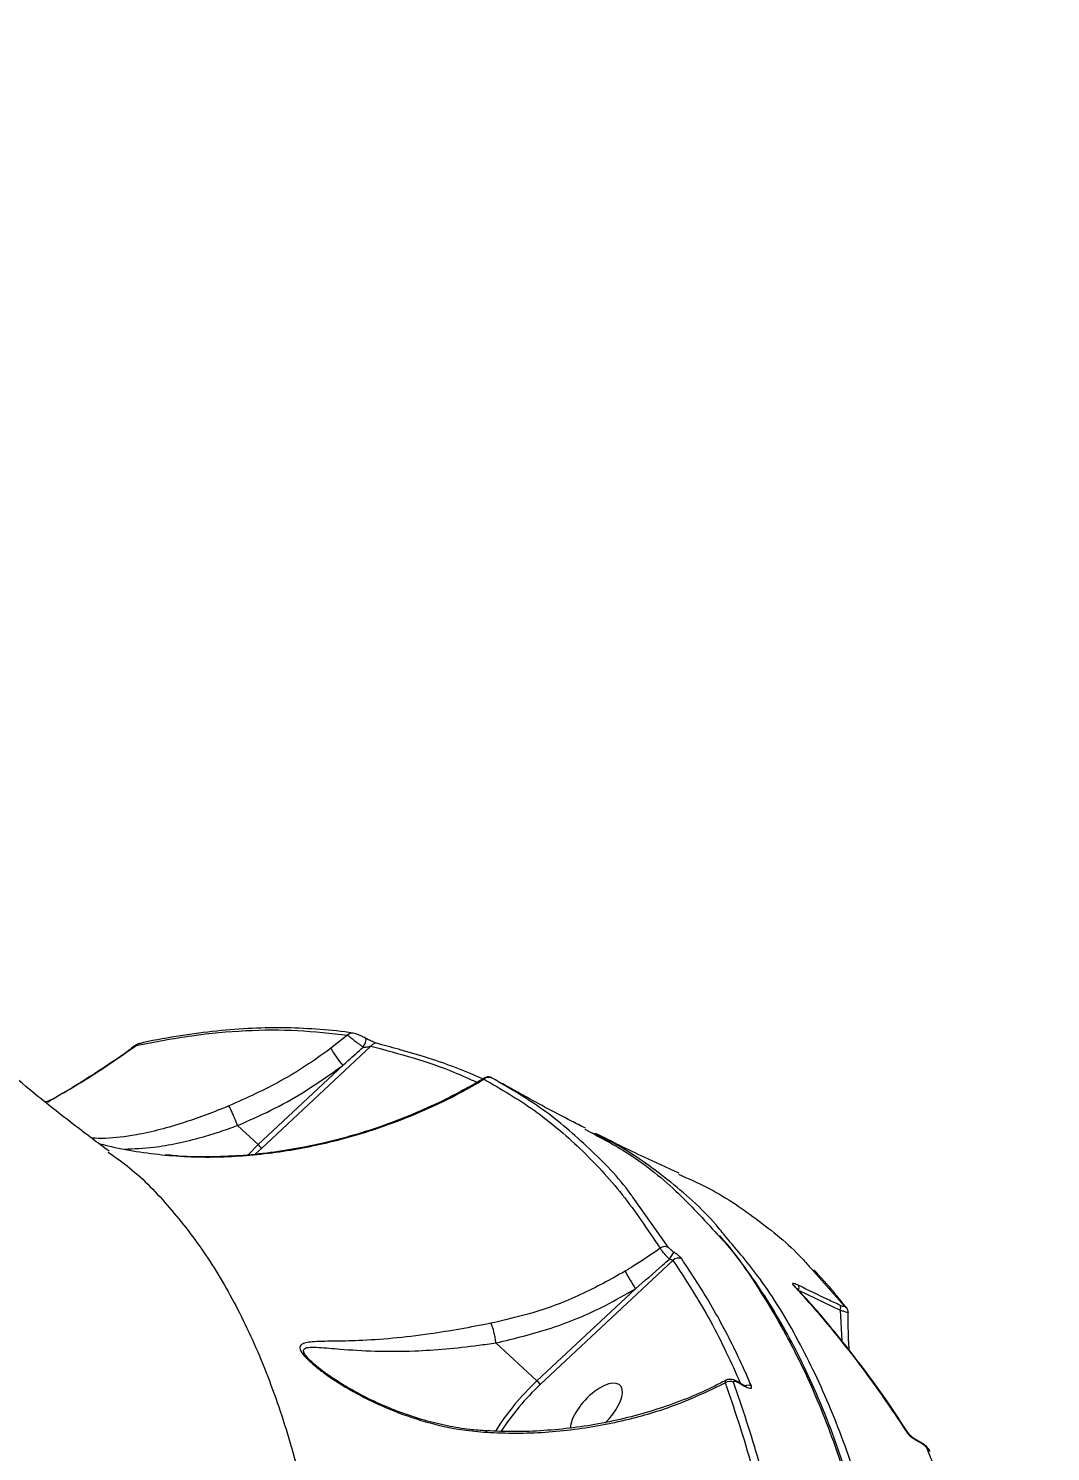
# Model space of a CAD drawing. Header units: millimetres. Extents: x 10684 to 26054, y -4768 to 6894.
# Drawn here: x 18011.8 to 18151.3, y -2454.5 to -2260.4 of the extents above; entities that cross this region are included whole.
import ezdxf

# ---------------------------------------------------------------- set-up
doc = ezdxf.new("R2010")
doc.units = ezdxf.units.MM
doc.layers.add('DIKOM_ОБЪЕКТ', color=7, linetype='Continuous')
doc.layers.add('DIKOM_РАЗМЕР_ОБЪЕКТА', color=7, linetype='Continuous')
doc.styles.add('style1', font='arial.ttf', dxfattribs={"width": 0.8})
doc.dimstyles.new('1-50', dxfattribs={"dimtxt": 300, "dimasz": 200, "dimexe": 100, "dimexo": 0, "dimgap": 100, "dimtad": 1, "dimtxsty": 'style1', "dimcen": 200, "dimclrd": 7, "dimclre": 7, "dimclrt": 7, "dimadec": 1, "dimazin": 2, "dimtfac": 1, "dimtmove": 0, "dimatfit": 2, "dimfxl": 0, "dimlwd": 25, "dimlwe": 18, "dimarcsym": 0})

# ---------------------------------------------------------------- blocks, each defined once
blk = doc.blocks.new('*D12')
at = {"layer": 'Defpoints', "color": 0, "transparency": 16777216}
for p in [(20201.02, 3555.88), (18130.62, -3300.31), (24750.12, -3300.31)]:
    blk.add_point(p, dxfattribs=at)
at = {"layer": 'DIKOM_РАЗМЕР_ОБЪЕКТА', "color": 7, "lineweight": 18, "transparency": 16777216}
for p, q in [((20201.02, 3555.88), (24850.12, 3555.88)), ((18130.62, -3300.31), (24850.12, -3300.31))]:
    blk.add_line(p, q, dxfattribs=at)
at = {"layer": 'DIKOM_РАЗМЕР_ОБЪЕКТА', "color": 7, "lineweight": 25, "transparency": 16777216}
blk.add_line((24750.12, 3355.88), (24750.12, -3100.31), dxfattribs=at)
at = {"layer": 'DIKOM_РАЗМЕР_ОБЪЕКТА', "color": 7, "transparency": 16777216}
for points in [[(24716.79, 3355.88), (24783.45, 3355.88), (24750.12, 3555.88)], [(24716.79, -3100.31), (24783.45, -3100.31), (24750.12, -3300.31)]]:
    blk.add_solid(points, dxfattribs=at)
at = {"layer": 'DIKOM_РАЗМЕР_ОБЪЕКТА', "color": 7, "transparency": 16777216, "insert": (24496.95, 958.92), "char_height": 300, "attachment_point": 5, "rotation": 90, "style": 'style1'}
blk.add_mtext('6850', dxfattribs=at)

msp = doc.modelspace()

# ---------------------------------------------------------------- linework, layer by layer
at = {"layer": 'DIKOM_ОБЪЕКТ', "color": 7, "linetype": 'Continuous', "lineweight": 15}
for p, q in [((18043.594, -2413.171), (18058.525, -2399.212)), ((18055.345, -2397.74), (18053.07, -2399.512)), ((18057.803, -2398.141), (18057.648, -2398.062)), ((18054.71, -2401.856), (18043.155, -2412.658)), ((18074.027, -2403.556), (18074.012, -2403.577)), ((18075.647, -2403.917), (18075.483, -2403.825)), ((18014.525, -2406.751), (18014.079, -2406.809)), ((18043.155, -2412.658), (18040.34, -2410.052)), ((18043.155, -2412.658), (18041.814, -2413.987)), ((18022.658, -2413.668), (18022.717, -2413.712)), ((18031.198, -2414.118), (18030.521, -2414.058)), ((18042.808, -2413.933), (18043.594, -2413.171)), ((18099.134, -2426.689), (18094.259, -2419.814)), ((18081.625, -2445.394), (18099.747, -2428.451)), ((18118.635, -2429.619), (18123.091, -2434.632)), ((18094.625, -2432.317), (18081.186, -2444.881)), ((18116.858, -2432.501), (18122.555, -2435.229)), ((18122.555, -2435.229), (18122.765, -2439.426)), ((18081.186, -2444.881), (18075.594, -2439.704)), ((18109.424, -2445.496), (18108.598, -2445.019)), ((18108.664, -2445.112), (18109.489, -2445.59))]:
    msp.add_line(p, q, dxfattribs=at)
at = {"layer": 'DIKOM_ОБЪЕКТ', "color": 7, "linetype": 'Continuous', "lineweight": 15, "flags": 128}
for points in [[(18057.467, -2399.359), (18057.588, -2399.152), (18057.694, -2398.938), (18057.778, -2398.728), (18057.837, -2398.535), (18057.866, -2398.37), (18057.864, -2398.244), (18057.83, -2398.162), (18057.768, -2398.13)], [(18108.6, -2445.022), (18108.635, -2445.053), (18108.664, -2445.112)], [(18109.423, -2445.499), (18109.459, -2445.531), (18109.489, -2445.59)], [(18133.226, -2453.135), (18133.183, -2453.067), (18133.172, -2453.06)]]:
    msp.add_lwpolyline(points, dxfattribs=at)
at = {"layer": 'DIKOM_ОБЪЕКТ', "color": 7, "linetype": 'Continuous', "lineweight": 15}
for centre, radius, start, end in [((18027.138, -2399.678), 0.827, 103.07752, 139.99914), ((18056.001, -2398.358), 0.902, 82.26449, 136.70009), ((18059.228, -2399.667), 0.838, 62.45117, 147.06124), ((18065.577, -2392.507), 14.335, 209.25383, 220.70438), ((18074.637, -2404.41), 0.935, 61.86644, 134.4025), ((18041.436, -2414.573), 2.574, 33.01898, 48.08261), ((18098.654, -2427.592), 1.023, 62.02746, 129.12192), ((18036.54, -2385.856), 75.717, 325.93074, 326.78329), ((18100.492, -2429.168), 1.034, 63.87115, 136.08959), ((18133.418, -2407.728), 45.928, 208.90796, 212.36827), ((18115.881, -2432.584), 0.769, 42.0539, 65.61621), ((18116.092, -2432.138), 0.848, 334.68629, 18.23147), ((18121.775, -2434.88), 0.855, 335.84616, 19.3703), ((18122.874, -2435.239), 0.645, 31.88652, 70.3162), ((18104.975, -2470.293), 34.809, 133.11009, 147.77465), ((18104.725, -2470.066), 33.798, 133.11535, 147.20515), ((18079.478, -2446.787), 2.56, 32.97644, 48.12514), ((18107.513, -2446.022), 1.075, 62.01161, 125.9716), ((18109.967, -2446.533), 1.046, 62.88738, 112.9965), ((18131.353, -2452.564), 0.733, 33.16603, 67.87062), ((18134.031, -2454.831), 0.831, 22.30992, 65.62687)]:
    msp.add_arc(centre, radius, start, end, dxfattribs=at)
for start_param, end_param in [(5.978059, 9.0027885), (4.6036431, 5.978059)]:
    msp.add_ellipse((18089.31, -2448.86), major_axis=(3.203, 3.376), ratio=0.4430118, start_param=start_param, end_param=end_param, dxfattribs=at)
for points, knots in [([(18026.504, -2399.146), (18029.054, -2398.65), (18034.154, -2397.657), (18041.486, -2397.016), (18048.596, -2396.947), (18053.095, -2397.475), (18055.345, -2397.74)], [0, 0, 0, 0, 0.2491204, 0.4982416, 0.749121, 1, 1, 1, 1]), ([(18056.123, -2397.466), (18056.101, -2397.462), (18054.642, -2397.193), (18051.617, -2396.926), (18047.053, -2396.682), (18042.346, -2396.764), (18037.527, -2397.115), (18032.583, -2397.785), (18029.054, -2398.381), (18027.144, -2398.838), (18026.953, -2398.884)], [0, 0, 0, 0, 0.0024203, 0.1652198, 0.3282525, 0.49153, 0.6549085, 0.8183088, 0.9818246, 1, 1, 1, 1]), ([(18014.403, -2406.848), (18016.437, -2405.677), (18020.631, -2403.261), (18024.508, -2400.545), (18026.504, -2399.146)], [0, 0, 0, 0, 0.4849372, 1, 1, 1, 1]), ([(18026.444, -2399.105), (18025.947, -2399.477), (18023.95, -2400.97), (18020.216, -2403.388), (18016.729, -2405.565), (18014.764, -2406.622), (18014.515, -2406.756)], [0, 0, 0, 0, 0.1337668, 0.5368502, 0.9413777, 1, 1, 1, 1]), ([(18026.448, -2399.11), (18026.443, -2399.106), (18026.426, -2399.094), (18026.472, -2399.125), (18026.504, -2399.146)], [0, 0, 0, 0, 0.3110877, 1, 1, 1, 1]), ([(18026.954, -2398.886), (18026.903, -2398.892), (18026.735, -2398.912), (18026.562, -2399.021), (18026.441, -2399.097)], [0, 0, 0, 0, 0.30079587, 1, 1, 1, 1]), ([(18055.345, -2397.74), (18055.421, -2397.796), (18055.574, -2397.909), (18056.002, -2398.235), (18056.523, -2398.634), (18057.039, -2399.03), (18057.345, -2399.266), (18057.467, -2399.359)], [0, 0, 0, 0, 0.21208543, 0.42402277, 0.63967187, 0.85613835, 1, 1, 1, 1]), ([(18057.648, -2398.062), (18057.567, -2398.02), (18057.336, -2397.899), (18056.92, -2397.711), (18056.493, -2397.56), (18056.267, -2397.473), (18056.124, -2397.466), (18056.119, -2397.466)], [0, 0, 0, 0, 0.1470519, 0.4198049, 0.7325072, 0.9895655, 1, 1, 1, 1]), ([(18057.467, -2399.359), (18057.544, -2399.362), (18057.723, -2399.369), (18058.003, -2399.341), (18058.288, -2399.29), (18058.446, -2399.238), (18058.525, -2399.212)], [0, 0, 0, 0, 0.1964195, 0.46122551, 0.73343906, 1, 1, 1, 1]), ([(18059.615, -2398.925), (18059.501, -2398.89), (18059.272, -2398.822), (18058.774, -2398.62), (18058.248, -2398.381), (18057.918, -2398.208), (18057.768, -2398.13)], [0, 0, 0, 0, 0.2591477, 0.517748, 0.7811638, 1, 1, 1, 1]), ([(18058.525, -2399.212), (18062.412, -2400.261), (18067.457, -2401.622), (18071.959, -2403.681), (18072.992, -2404.154)], [0, 0, 0, 0, 0.7705669, 1, 1, 1, 1]), ([(18073.824, -2403.685), (18072.609, -2403.173), (18069.039, -2401.67), (18064.238, -2400.16), (18060.634, -2399.197), (18059.615, -2398.925)], [0, 0, 0, 0, 0.2701689, 0.7936791, 1, 1, 1, 1]), ([(18053.07, -2399.512), (18052.98, -2399.579), (18050.822, -2401.183), (18046.348, -2404.144), (18041.572, -2406.298), (18039.16, -2407.387)], [0, 0, 0, 0, 0.0209669, 0.505578, 1, 1, 1, 1]), ([(18054.71, -2401.856), (18054.956, -2401.635), (18055.879, -2400.807), (18056.795, -2399.972), (18057.467, -2399.359)], [0, 0, 0, 0, 0.2664342, 1, 1, 1, 1]), ([(18022.824, -2413.569), (18021.269, -2412.408), (18017.543, -2409.625), (18012.57, -2405.669), (18009.252, -2402.859), (18007.902, -2401.715)], [0, 0, 0, 0, 0.2981791, 0.7143569, 1, 1, 1, 1]), ([(18040.34, -2410.052), (18041.863, -2409.385), (18044.921, -2408.046), (18049.771, -2405.354), (18052.923, -2403.121), (18054.71, -2401.856)], [0, 0, 0, 0, 0.3006537, 0.6037214, 1, 1, 1, 1]), ([(18030.523, -2414.095), (18031.855, -2414.187), (18035.856, -2414.464), (18042.608, -2414.18), (18049.712, -2413.11), (18055.808, -2411.614), (18060.947, -2409.967), (18065.927, -2407.969), (18070.29, -2405.872), (18072.891, -2404.372), (18073.982, -2403.742)], [0, 0, 0, 0, 0.085348, 0.2564097, 0.4312522, 0.549746, 0.6682535, 0.7901111, 0.9119768, 1, 1, 1, 1]), ([(18074.014, -2403.579), (18072.762, -2404.305), (18070.248, -2405.762), (18066.243, -2407.692), (18062.084, -2409.426), (18057.826, -2410.913), (18053.513, -2412.136), (18049.198, -2413.092), (18044.895, -2413.782), (18040.644, -2414.21), (18036.482, -2414.355), (18033.336, -2414.323), (18031.596, -2414.156), (18031.198, -2414.118)], [0, 0, 0, 0, 0.1021817, 0.2051871, 0.3080203, 0.4106044, 0.5099923, 0.6076438, 0.7031621, 0.7961478, 0.8864145, 0.9739751, 1, 1, 1, 1]), ([(18074.012, -2403.577), (18073.987, -2403.594), (18073.945, -2403.622), (18073.972, -2403.709), (18073.982, -2403.742)], [0, 0, 0, 0, 0.6165477, 1, 1, 1, 1]), ([(18073.982, -2403.742), (18076.289, -2405.079), (18080.903, -2407.752), (18087.158, -2413.077), (18092.95, -2419.288), (18096.323, -2424.295), (18098.009, -2426.799)], [0, 0, 0, 0, 0.2486154, 0.4972315, 0.7486154, 1, 1, 1, 1]), ([(18075.054, -2403.573), (18075.036, -2403.563), (18074.999, -2403.544), (18074.965, -2403.527), (18074.911, -2403.502), (18074.791, -2403.455), (18074.593, -2403.414), (18074.299, -2403.425), (18074.116, -2403.512), (18074.006, -2403.564)], [0, 0, 0, 0, 0.1078577, 0.2187782, 0.2700429, 0.330619, 0.5406098, 0.7225259, 1, 1, 1, 1]), ([(18094.259, -2419.814), (18094.174, -2419.693), (18092.383, -2417.153), (18088.323, -2413.085), (18082.091, -2407.638), (18077.415, -2404.936), (18075.077, -2403.586)], [0, 0, 0, 0, 0.0162331, 0.34174, 0.6708702, 1, 1, 1, 1]), ([(18087.791, -2410.421), (18087.154, -2410.094), (18084.117, -2408.537), (18080.313, -2406.515), (18077.271, -2404.777), (18076.481, -2404.325)], [0, 0, 0, 0, 0.1640577, 0.7829345, 1, 1, 1, 1]), ([(18039.16, -2407.387), (18038.166, -2407.784), (18036.146, -2408.593), (18032.978, -2409.705), (18029.713, -2410.667), (18026.029, -2411.458), (18022.866, -2411.868), (18021.067, -2411.805), (18020.454, -2411.784)], [0, 0, 0, 0, 0.1359021, 0.2763234, 0.4459371, 0.620406, 0.8706666, 1, 1, 1, 1]), ([(18040.338, -2410.048), (18040.263, -2409.853), (18040.115, -2409.464), (18039.851, -2408.825), (18039.596, -2408.237), (18039.372, -2407.757), (18039.241, -2407.508), (18039.182, -2407.414), (18039.165, -2407.393), (18039.16, -2407.387)], [0, 0, 0, 0, 0.1799698, 0.359917, 0.5398828, 0.719839, 0.8997964, 0.9677686, 1, 1, 1, 1]), ([(18024.91, -2413.266), (18026.219, -2413.22), (18028.474, -2413.139), (18032.087, -2412.513), (18035.121, -2411.773), (18037.894, -2410.912), (18039.529, -2410.352), (18040.338, -2410.049), (18040.338, -2410.048)], [0, 0, 0, 0, 0.2933488, 0.5050299, 0.716344, 0.8582053, 0.9999442, 1, 1, 1, 1]), ([(18040.338, -2410.048), (18040.339, -2410.05), (18040.339, -2410.051), (18040.34, -2410.052), (18040.34, -2410.052)], [0, 0, 0, 0, 0.84041085, 1, 1, 1, 1]), ([(18087.716, -2410.564), (18089.586, -2411.54), (18093.995, -2413.842), (18100.059, -2418.583), (18103.945, -2422.861), (18105.792, -2424.894)], [0, 0, 0, 0, 0.2788497, 0.6573656, 1, 1, 1, 1]), ([(18106.964, -2425.257), (18106.52, -2424.697), (18104.113, -2421.665), (18099.117, -2417.413), (18093.293, -2413.137), (18089.439, -2411.391), (18088.164, -2410.813)], [0, 0, 0, 0, 0.0844287, 0.4578676, 0.8207621, 1, 1, 1, 1]), ([(18021.408, -2412.502), (18021.821, -2412.61), (18023.488, -2413.045), (18026.54, -2413.642), (18029.19, -2413.943), (18030.523, -2414.095)], [0, 0, 0, 0, 0.1405567, 0.5676024, 1, 1, 1, 1]), ([(18100.568, -2416.55), (18098.984, -2415.84), (18095.198, -2414.144), (18091.399, -2412.232), (18089.19, -2411.12)], [0, 0, 0, 0, 0.4186263, 1, 1, 1, 1]), ([(18022.717, -2413.712), (18023.697, -2414.397), (18026.7, -2416.498), (18031.143, -2421.148), (18036.083, -2427.531), (18040.483, -2435.023), (18044.343, -2443.571), (18047.627, -2453.195), (18050.323, -2463.907), (18052.389, -2475.72), (18053.804, -2488.687), (18054.521, -2502.644), (18054.532, -2517.244), (18053.875, -2532.317), (18052.606, -2547.748), (18050.697, -2563.959), (18048.125, -2580.923), (18044.884, -2598.593), (18041.065, -2616.472), (18036.71, -2634.477), (18031.865, -2652.532), (18026.43, -2671.031), (18020.386, -2689.932), (18013.785, -2709.176), (18008.945, -2722.1), (18006.526, -2728.56)], [0, 0, 0, 0, 0.020963, 0.0642197, 0.1075089, 0.150765, 0.1952694, 0.2398102, 0.2843144, 0.3304285, 0.3765427, 0.4233193, 0.4700958, 0.5140293, 0.5579971, 0.6019311, 0.6471451, 0.6923957, 0.7376103, 0.7807493, 0.8239195, 0.8670586, 0.9113612, 0.9556971, 1, 1, 1, 1]), ([(18100.497, -2416.707), (18101.791, -2417.262), (18105.54, -2418.869), (18111.163, -2422.73), (18115.916, -2426.496), (18118.219, -2429.142), (18118.635, -2429.619)], [0, 0, 0, 0, 0.1908688, 0.5531449, 0.9194544, 1, 1, 1, 1]), ([(18105.792, -2424.894), (18105.99, -2425.099), (18108.283, -2427.469), (18112.051, -2433.091), (18117.033, -2441.796), (18121.258, -2451.694), (18124.794, -2462.587), (18127.598, -2474.492), (18129.658, -2487.397), (18130.984, -2501.264), (18131.577, -2516.042), (18131.438, -2531.659), (18130.564, -2548.045), (18128.953, -2565.154), (18126.591, -2582.973), (18123.499, -2601.459), (18119.692, -2620.547), (18115.188, -2640.148), (18110.008, -2660.172), (18104.433, -2679.609), (18098.571, -2698.385), (18092.526, -2716.435), (18086.008, -2734.685), (18079.047, -2753.052), (18071.709, -2771.37), (18064.013, -2789.594), (18056.841, -2805.811), (18052.131, -2815.961), (18050.212, -2820.096)], [0, 0, 0, 0, 0.0039923, 0.0462445, 0.0885644, 0.1308842, 0.1731363, 0.2152557, 0.2573755, 0.2996281, 0.3419481, 0.3842682, 0.4265207, 0.4686406, 0.5107603, 0.5530129, 0.5953328, 0.637653, 0.6799056, 0.7220252, 0.7582456, 0.7946583, 0.8311141, 0.8675698, 0.9039825, 0.9397072, 0.9754324, 1, 1, 1, 1]), ([(18050.785, -2820.338), (18051.451, -2818.924), (18053.761, -2814.015), (18057.594, -2805.585), (18062.277, -2795.075), (18066.815, -2784.587), (18071.208, -2774.145), (18075.454, -2763.747), (18079.557, -2753.389), (18083.517, -2743.067), (18087.337, -2732.778), (18091.018, -2722.521), (18094.559, -2712.29), (18097.963, -2702.085), (18101.23, -2691.9), (18104.356, -2681.746), (18107.333, -2671.656), (18110.146, -2661.671), (18112.787, -2651.818), (18115.257, -2642.104), (18117.556, -2632.522), (18119.685, -2623.07), (18121.646, -2613.743), (18123.44, -2604.54), (18125.066, -2595.459), (18126.525, -2586.495), (18127.817, -2577.648), (18128.941, -2568.918), (18129.895, -2560.327), (18130.675, -2551.912), (18131.274, -2543.703), (18131.696, -2535.71), (18131.939, -2527.927), (18132.004, -2520.352), (18131.892, -2512.98), (18131.603, -2505.81), (18131.136, -2498.841), (18130.491, -2492.07), (18129.667, -2485.496), (18128.664, -2479.117), (18127.485, -2472.947), (18126.131, -2467.007), (18124.607, -2461.324), (18122.916, -2455.907), (18121.059, -2450.756), (18119.035, -2445.867), (18116.845, -2441.239), (18114.485, -2436.872), (18111.962, -2432.757), (18109.254, -2428.928), (18107.289, -2426.361), (18106.181, -2425.149), (18106.083, -2425.041)], [0, 0, 0, 0, 0.0084234, 0.0292327, 0.0500485, 0.0707653, 0.0913866, 0.1119361, 0.1324368, 0.1529123, 0.1733865, 0.1938778, 0.2144062, 0.2349956, 0.255669, 0.2764501, 0.2972774, 0.3180335, 0.3386867, 0.3592616, 0.3797811, 0.400269, 0.4207487, 0.4412412, 0.4617646, 0.4823423, 0.5029978, 0.5237541, 0.5445946, 0.5654061, 0.5861027, 0.6067143, 0.6272646, 0.647777, 0.6682749, 0.6887813, 0.709312, 0.7298902, 0.7505388, 0.7712812, 0.7921269, 0.8129695, 0.8337142, 0.8543632, 0.8749381, 0.8954606, 0.9159517, 0.936432, 0.9569216, 0.9774348, 0.9979921, 1, 1, 1, 1]), ([(18130.145, -2569.022), (18130.529, -2565.632), (18131.565, -2556.497), (18132.662, -2542.184), (18133.254, -2526.319), (18133.117, -2511.11), (18132.232, -2496.629), (18130.581, -2482.947), (18128.201, -2470.364), (18125.116, -2458.902), (18121.373, -2448.54), (18116.885, -2439.155), (18112.127, -2431.296), (18108.533, -2427.092), (18106.964, -2425.257)], [0, 0, 0, 0, 0.0513049, 0.1382153, 0.2251927, 0.3121028, 0.4015374, 0.4910448, 0.5804794, 0.6673901, 0.7543668, 0.8412771, 0.9307121, 1, 1, 1, 1]), ([(18098.009, -2426.799), (18096.836, -2427.604), (18095.266, -2428.683), (18093.627, -2429.678), (18093.212, -2429.93)], [0, 0, 0, 0, 0.7468095, 1, 1, 1, 1]), ([(18094.625, -2432.317), (18095.859, -2431.253), (18097.414, -2429.913), (18098.946, -2428.553), (18099.261, -2428.273)], [0, 0, 0, 0, 0.7939467, 1, 1, 1, 1]), ([(18098.009, -2426.799), (18098.066, -2426.898), (18098.179, -2427.095), (18098.532, -2427.526), (18098.911, -2427.935), (18099.167, -2428.182), (18099.261, -2428.273)], [0, 0, 0, 0, 0.278385, 0.5566581, 0.8378377, 1, 1, 1, 1]), ([(18099.885, -2427.335), (18099.823, -2427.292), (18099.666, -2427.184), (18099.44, -2427.007), (18099.235, -2426.822), (18099.168, -2426.734), (18099.134, -2426.689)], [0, 0, 0, 0, 0.1836011, 0.4625877, 0.7309265, 1, 1, 1, 1]), ([(18099.261, -2428.273), (18099.287, -2428.278), (18099.376, -2428.299), (18099.518, -2428.34), (18099.667, -2428.396), (18099.721, -2428.433), (18099.747, -2428.451)], [0, 0, 0, 0, 0.1263247, 0.4367892, 0.7262595, 1, 1, 1, 1]), ([(18100.947, -2428.24), (18100.889, -2428.169), (18100.774, -2428.026), (18100.45, -2427.744), (18100.137, -2427.506), (18099.941, -2427.373), (18099.885, -2427.335)], [0, 0, 0, 0, 0.2926753, 0.584964, 0.8819023, 1, 1, 1, 1]), ([(18110.444, -2445.602), (18110.316, -2445.302), (18109.674, -2443.801), (18107.931, -2440.008), (18105.006, -2434.409), (18102.301, -2430.298), (18100.947, -2428.24)], [0, 0, 0, 0, 0.0480642, 0.2403253, 0.6198797, 1, 1, 1, 1]), ([(18093.212, -2429.93), (18091.215, -2431.042), (18087.183, -2433.287), (18080.987, -2435.629), (18076.82, -2436.586), (18074.901, -2437.027)], [0, 0, 0, 0, 0.3460022, 0.6987376, 1, 1, 1, 1]), ([(18099.747, -2428.451), (18101.517, -2431.155), (18104.954, -2436.405), (18107.655, -2442.348), (18108.965, -2445.231)], [0, 0, 0, 0, 0.5149041, 1, 1, 1, 1]), ([(18123.387, -2434.918), (18122.857, -2434.23), (18121.441, -2432.392), (18119.904, -2430.755), (18118.943, -2429.732)], [0, 0, 0, 0, 0.37452099, 1, 1, 1, 1]), ([(18116.897, -2431.873), (18116.782, -2431.819), (18116.551, -2431.71), (18116.284, -2431.62), (18116.111, -2431.596), (18116.042, -2431.643), (18116.078, -2431.746), (18116.163, -2431.844), (18116.198, -2431.884)], [0, 0, 0, 0, 0.1644014, 0.3291568, 0.4897373, 0.6615958, 0.8613803, 1, 1, 1, 1]), ([(18116.198, -2431.884), (18116.422, -2432.126), (18117.544, -2433.337), (18120.428, -2436.591), (18124.75, -2441.944), (18128.743, -2447.489), (18130.993, -2450.916), (18131.63, -2451.885)], [0, 0, 0, 0, 0.0413727, 0.2068695, 0.53815, 0.8694314, 1, 1, 1, 1]), ([(18116.443, -2432.06), (18116.442, -2432.059), (18116.43, -2432.047), (18116.433, -2432.05), (18116.435, -2432.052)], [0, 0, 0, 0, 0.0842682, 1, 1, 1, 1]), ([(18131.878, -2452.062), (18130.908, -2450.585), (18128.766, -2447.32), (18125.328, -2442.605), (18121.591, -2437.887), (18118.625, -2434.388), (18116.873, -2432.557), (18116.43, -2432.094)], [0, 0, 0, 0, 0.19913258, 0.44012128, 0.6800962, 0.91906649, 1, 1, 1, 1]), ([(18122.581, -2434.596), (18122.012, -2434.328), (18120.113, -2433.436), (18118.222, -2432.516), (18116.897, -2431.873)], [0, 0, 0, 0, 0.2996316, 1, 1, 1, 1]), ([(18075.594, -2439.704), (18078.118, -2439.102), (18083.228, -2437.885), (18089.586, -2435.201), (18093.268, -2433.093), (18094.625, -2432.317)], [0, 0, 0, 0, 0.3814287, 0.7719543, 1, 1, 1, 1]), ([(18122.555, -2435.229), (18122.735, -2435.284), (18123.096, -2435.393), (18123.465, -2435.512), (18123.657, -2435.579), (18123.644, -2435.584), (18123.64, -2435.586)], [0, 0, 0, 0, 0.2837101, 0.5675571, 0.8494114, 1, 1, 1, 1]), ([(18123.091, -2434.632), (18123.095, -2434.637), (18123.125, -2434.676), (18123.147, -2434.731), (18123.104, -2434.765), (18122.991, -2434.755), (18122.813, -2434.699), (18122.658, -2434.63), (18122.581, -2434.596)], [0, 0, 0, 0, 0.0354149, 0.2573018, 0.4482453, 0.628049, 0.814392, 1, 1, 1, 1]), ([(18123.657, -2435.585), (18123.656, -2435.512), (18123.653, -2435.349), (18123.566, -2435.123), (18123.476, -2434.964), (18123.42, -2434.899), (18123.408, -2434.886)], [0, 0, 0, 0, 0.26774805, 0.59582071, 0.91841384, 1, 1, 1, 1]), ([(18123.813, -2440.752), (18123.785, -2440.422), (18123.64, -2438.692), (18123.651, -2436.975), (18123.661, -2435.585)], [0, 0, 0, 0, 0.1909051, 1, 1, 1, 1]), ([(18074.901, -2437.027), (18073.488, -2437.3), (18070.618, -2437.853), (18066.089, -2438.579), (18061.389, -2439.136), (18057.007, -2439.411), (18053.316, -2439.486), (18050.97, -2439.505), (18049.636, -2439.672), (18048.995, -2439.903), (18048.742, -2440.373), (18049.174, -2441.203), (18050.139, -2442.202), (18051.306, -2443.185), (18053.363, -2444.708), (18056.602, -2446.696), (18061.1, -2448.85), (18065.974, -2450.551), (18070.439, -2451.562), (18073.264, -2451.807), (18074.325, -2451.899)], [0, 0, 0, 0, 0.0631549, 0.1282542, 0.2159334, 0.3060551, 0.3825671, 0.4604891, 0.4898733, 0.5197471, 0.5505535, 0.5816495, 0.6087215, 0.63398, 0.6598629, 0.7307932, 0.8036884, 0.8782876, 0.9542773, 1, 1, 1, 1]), ([(18075.591, -2439.698), (18075.563, -2439.489), (18075.507, -2439.071), (18075.368, -2438.395), (18075.207, -2437.779), (18075.055, -2437.334), (18074.954, -2437.115), (18074.91, -2437.043), (18074.901, -2437.027)], [0, 0, 0, 0, 0.20462448, 0.40919567, 0.61379944, 0.81841738, 0.96038296, 1, 1, 1, 1]), ([(18050.471, -2442.289), (18050.241, -2442.074), (18049.726, -2441.592), (18049.45, -2441.161), (18049.305, -2440.755), (18049.432, -2440.407), (18050.19, -2440.254), (18051.801, -2440.319), (18054.647, -2440.59), (18058.986, -2440.864), (18063.899, -2440.867), (18068.693, -2440.548), (18072.451, -2440.147), (18074.805, -2439.805), (18075.59, -2439.698), (18075.591, -2439.698)], [0, 0, 0, 0, 0.0289517, 0.0648576, 0.0723681, 0.1154479, 0.1768888, 0.2388403, 0.3630164, 0.5322916, 0.7014548, 0.8209218, 0.9401933, 0.9999334, 1, 1, 1, 1]), ([(18075.591, -2439.698), (18075.591, -2439.699), (18075.591, -2439.701), (18075.593, -2439.703), (18075.594, -2439.704)], [0, 0, 0, 0, 0.51264999, 1, 1, 1, 1]), ([(18074.326, -2451.698), (18073.557, -2451.648), (18071.759, -2451.533), (18068.917, -2451.046), (18065.776, -2450.282), (18062.573, -2449.229), (18059.55, -2447.981), (18056.873, -2446.658), (18054.666, -2445.396), (18052.936, -2444.265), (18051.644, -2443.315), (18050.856, -2442.674), (18050.547, -2442.375), (18050.464, -2442.294)], [0, 0, 0, 0, 0.0852938, 0.1993248, 0.3189678, 0.4443969, 0.5755471, 0.6856928, 0.7814693, 0.8678275, 0.9300214, 0.9811065, 1, 1, 1, 1]), ([(18106.988, -2444.782), (18106.376, -2445.11), (18104.642, -2446.039), (18101.595, -2447.343), (18097.888, -2448.696), (18094.045, -2449.812), (18090.119, -2450.69), (18086.135, -2451.322), (18082.123, -2451.702), (18078.178, -2451.854), (18075.578, -2451.751), (18074.324, -2451.702)], [0, 0, 0, 0, 0.064932, 0.1839297, 0.3029218, 0.4219226, 0.5407809, 0.6581149, 0.7748583, 0.8913469, 1, 1, 1, 1]), ([(18074.325, -2451.899), (18075.659, -2451.95), (18079.666, -2452.105), (18086.408, -2451.634), (18093.926, -2450.191), (18100.85, -2448.036), (18104.859, -2446.119), (18106.882, -2445.152)], [0, 0, 0, 0, 0.1161124, 0.3488634, 0.5873509, 0.7918668, 1, 1, 1, 1]), ([(18107.005, -2444.809), (18106.953, -2444.856), (18106.871, -2444.93), (18106.879, -2445.093), (18106.882, -2445.152)], [0, 0, 0, 0, 0.6381638, 1, 1, 1, 1]), ([(18106.882, -2445.152), (18108.064, -2448.626), (18110.428, -2455.573), (18113.112, -2467.287), (18115.205, -2479.858), (18115.996, -2489.049), (18116.391, -2493.644)], [0, 0, 0, 0, 0.2484761, 0.4969505, 0.7484754, 1, 1, 1, 1]), ([(18108.598, -2445.025), (18108.557, -2445.001), (18108.302, -2444.846), (18107.927, -2444.693), (18107.432, -2444.665), (18107.124, -2444.714), (18107.012, -2444.803), (18107.008, -2444.806)], [0, 0, 0, 0, 0.080803, 0.50114982, 0.75919027, 0.99248782, 1, 1, 1, 1]), ([(18108.018, -2445.073), (18108.009, -2445.042), (18107.989, -2444.968), (18108.038, -2444.902), (18108.174, -2444.896), (18108.393, -2444.965), (18108.574, -2445.063), (18108.664, -2445.112)], [0, 0, 0, 0, 0.1488217, 0.3487079, 0.5573012, 0.7791018, 1, 1, 1, 1]), ([(18117.541, -2493.636), (18117.15, -2489.089), (18116.369, -2479.995), (18114.295, -2467.439), (18111.609, -2455.642), (18109.215, -2448.596), (18108.018, -2445.073)], [0, 0, 0, 0, 0.2484769, 0.4969545, 0.7484773, 1, 1, 1, 1]), ([(18109.795, -2445.672), (18109.793, -2445.672), (18109.79, -2445.671), (18109.719, -2445.648), (18109.599, -2445.596), (18109.482, -2445.531), (18109.421, -2445.497)], [0, 0, 0, 0, 0.1667105, 0.3780426, 0.6737974, 1, 1, 1, 1]), ([(18109.489, -2445.59), (18109.62, -2445.66), (18109.883, -2445.801), (18110.203, -2445.898), (18110.413, -2445.892), (18110.502, -2445.791), (18110.463, -2445.664), (18110.444, -2445.602)], [0, 0, 0, 0, 0.2064083, 0.4133596, 0.6142574, 0.813503, 1, 1, 1, 1]), ([(18074.323, -2451.738), (18074.324, -2451.731), (18074.329, -2451.708), (18074.327, -2451.796), (18074.325, -2451.881), (18074.325, -2451.899)], [0, 0, 0, 0, 0.2452532, 0.8403093, 1, 1, 1, 1]), ([(18131.63, -2451.885), (18131.707, -2451.986), (18131.862, -2452.189), (18132.276, -2452.545), (18132.749, -2452.88), (18133.077, -2453.056), (18133.226, -2453.135)], [0, 0, 0, 0, 0.2591576, 0.5177078, 0.7811982, 1, 1, 1, 1]), ([(18133.168, -2453.056), (18133.12, -2453.032), (18132.97, -2452.958), (18132.687, -2452.784), (18132.371, -2452.557), (18132.127, -2452.344), (18132.005, -2452.216), (18131.963, -2452.156), (18131.967, -2452.163), (18131.967, -2452.164)], [0, 0, 0, 0, 0.0897201, 0.2775159, 0.4986346, 0.7115435, 0.8717889, 0.9836271, 1, 1, 1, 1]), ([(18133.595, -2453.309), (18133.477, -2453.23), (18133.337, -2453.136), (18133.193, -2453.074), (18133.17, -2453.064)], [0, 0, 0, 0, 0.8373876, 1, 1, 1, 1]), ([(18133.226, -2453.135), (18133.266, -2453.156), (18133.429, -2453.24), (18133.717, -2453.421), (18134.028, -2453.66), (18134.267, -2453.892), (18134.338, -2454.014), (18134.374, -2454.074)], [0, 0, 0, 0, 0.0798403, 0.3180157, 0.55555, 0.7774001, 1, 1, 1, 1]), ([(18134.791, -2454.505), (18134.79, -2454.499), (18134.766, -2454.387), (18134.598, -2454.171), (18134.305, -2453.818), (18133.928, -2453.506), (18133.657, -2453.346), (18133.595, -2453.309)], [0, 0, 0, 0, 0.011389, 0.1972014, 0.4998863, 0.8864484, 1, 1, 1, 1]), ([(18134.374, -2454.074), (18135.383, -2456.57), (18137.402, -2461.562), (18139.934, -2469.812), (18142.129, -2478.566), (18143.247, -2484.889), (18143.806, -2488.05)], [0, 0, 0, 0, 0.2491218, 0.4982425, 0.7491218, 1, 1, 1, 1])]:
    msp.add_open_spline(points, degree=3, knots=knots, dxfattribs=at)

# ---------------------------------------------------------------- dimensions: what is measured, and where the dimension line sits
at = {"layer": 'DIKOM_РАЗМЕР_ОБЪЕКТА'}
dim = msp.add_linear_dim(base=(24750.121, -3300.313), p1=(20201.023, 3555.882), p2=(18130.618, -3300.313), angle=90, text='6850', dimstyle='1-50', dxfattribs=at)
dim.commit()
dim.dimension.update_dxf_attribs({"geometry": '*D12', "text_midpoint": (24750.121, 958.916), "dimtype": 160})

doc.saveas('drawing.dxf')
